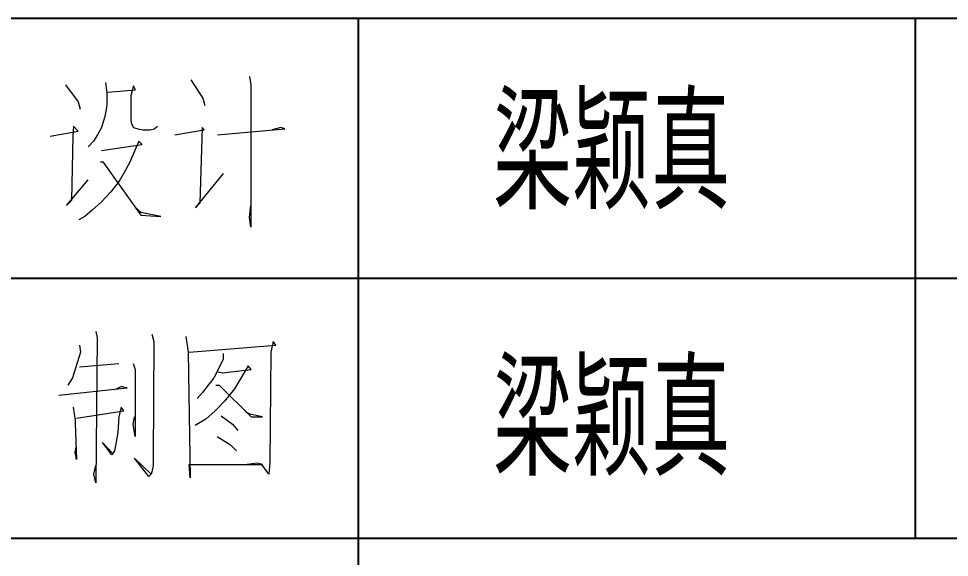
# Model space of a CAD drawing. Header units: millimetres. Extents: x 172649 to 472543, y 238332 to 449264.
# Drawn here: x 288150 to 289403, y 239519 to 240244 of the extents above; entities that cross this region are included whole.
import ezdxf

# ---------------------------------------------------------------- set-up
doc = ezdxf.new("R2010")
doc.units = ezdxf.units.MM
doc.header["$LTSCALE"] = 1000
doc.layers.add('PUB_TEXT', color=7, linetype='Continuous')
doc.styles.add('HZ', font='geditxt.shx', dxfattribs={"width": 0.75, "bigfont": 'hzfs_1.shx'})
doc.styles.get("Standard").update_dxf_attribs({"font": 'txt', "bigfont": 'gbcbig.shx'})

msp = doc.modelspace()

# ---------------------------------------------------------------- linework, layer by layer
at = {"color": 2}
for p, q in [((294857.7, 240244.4), (285857.7, 240244.4)), ((288607.7, 238844.4), (288607.7, 240244.4)), ((289357.7, 239544.4), (289357.7, 240244.4)), ((290357.7, 239894.4), (285857.7, 239894.4)), ((294857.7, 239544.4), (286357.7, 239544.4))]:
    msp.add_line(p, q, dxfattribs=at)
at = {"color": 7, "lineweight": 0}
for points in [[(288381.6, 240162), (288392.6, 240145.5), (288398.1, 240137.3), (288400.8, 240127.5)], [(288460.8, 240166.7), (288462.4, 240155.3), (288462.4, 239963.6), (288460.8, 239976.5), (288462.4, 239993)], [(288213, 240155.3), (288229.9, 240132.2), (288232.6, 240122.4)], [(288267.1, 240158.5), (288268.7, 240143.9), (288268.7, 240127.5), (288265.9, 240112.6), (288261.6, 240097.7), (288256.1, 240087.9), (288250.6, 240079.6), (288243.6, 240071.8)], [(288270.2, 240145.5), (288307.5, 240148.7), (288304.7, 240153.7), (288300.8, 240140.4), (288300.8, 240129), (288300.8, 240119.2), (288300.8, 240107.9), (288302, 240102.8), (288304.7, 240097.7), (288310.6, 240096.1), (288317.3, 240094.5), (288327.1, 240094.5), (288332.6, 240096.1), (288336.9, 240099.6)], [(288192.2, 240086.3), (288229.9, 240093), (288224, 240099.6), (288222.8, 240086.3), (288221.2, 239999.7), (288214.2, 239993), (288243.6, 240027.5)], [(288360.4, 240087.9), (288399.6, 240094.5), (288396.9, 240097.7), (288394.1, 239996.1), (288388.3, 239989.5), (288425.9, 240035.7)], [(288417.7, 240087.9), (288508.2, 240096.1), (288502.8, 240097.7), (288491.4, 240094.5)], [(288261.6, 240066.7), (288316.1, 240074.9), (288311.8, 240079.6), (288306.3, 240066.7), (288299.3, 240050.2), (288292.2, 240037.3), (288285.5, 240025.5), (288274.2, 240011), (288261.6, 239997.7), (288249.1, 239986.3), (288239.3, 239978.1), (288231, 239973.4)], [(288260.4, 240051.8), (288263.2, 240051.8), (288314.5, 239979.7), (288341.2, 239978.1), (288314.5, 239983.2), (288307.5, 239989.5)], [(288254.1, 239822.9), (288255.7, 239814.7), (288254.1, 239619.4), (288251.3, 239630.8), (288254.1, 239642.6)], [(288329.4, 239819.4), (288332.1, 239809.6), (288330.9, 239652.4), (288330.9, 239642.6), (288329.4, 239634.3), (288328.2, 239630.8), (288325.1, 239627.7), (288305.8, 239652.4), (288328.2, 239630.8)], [(288375.2, 239816.3), (288378, 239795.1), (288381.1, 239626.1), (288379.6, 239644.2), (288478.4, 239644.2), (288471.3, 239645.7), (288457.6, 239644.2)], [(288379.6, 239795.1), (288496.4, 239804.9), (288492.5, 239809.6), (288489.7, 239795.1), (288488.2, 239647.3), (288487, 239630.8), (288477.2, 239644.2)], [(288232.1, 239804.9), (288233.3, 239795.1), (288222.3, 239760.6), (288216.4, 239750.8)], [(288425.4, 239793.5), (288425.4, 239785.3), (288412.9, 239760.6), (288397.6, 239741), (288390.5, 239732.8)], [(288232.1, 239775.5), (288284.7, 239780.2)], [(288304.3, 239780.2), (288307, 239772), (288307, 239681.8), (288304.3, 239698.3), (288305.8, 239708.1)], [(288418.4, 239768.8), (288424.3, 239767.3), (288463.1, 239772), (288458.8, 239777.1), (288440.7, 239745.7), (288427, 239729.2), (288414.5, 239716.3), (288401.9, 239704.9), (288387.8, 239696.7)], [(288203.9, 239737.5), (288296, 239747.3), (288294.5, 239747.3), (288289, 239749.2), (288281.9, 239745.7)], [(288415.6, 239750.8), (288419.9, 239750.8), (288463.1, 239708.1), (288478.4, 239708.1), (288463.1, 239711.2), (288456, 239714.7)], [(288223.5, 239721.4), (288226.2, 239703.4), (288226.2, 239699.8), (288227.8, 239650.8), (288226.2, 239660.6), (288227.8, 239668.9)], [(288227.8, 239706.5), (288291.7, 239716.3), (288287.8, 239721.4), (288284.7, 239708.1), (288283.5, 239686.9), (288280.8, 239672), (288279.2, 239662.2), (288275.3, 239657.1), (288262.7, 239673.6), (288276.4, 239659.1)], [(288422.7, 239709.6), (288438, 239698.3), (288445, 239690)], [(288417.2, 239681.8), (288435.2, 239670.4), (288443.5, 239662.2)]]:
    msp.add_lwpolyline(points, dxfattribs=at)

# ---------------------------------------------------------------- texts
msp.add_text('334455', height=0.005).set_placement((288462.4, 240091.9))
at = {"layer": 'PUB_TEXT', "style": 'HZ', "width": 0.7}
for p in [(288788.7, 239987.7), (288788.7, 239628.9)]:
    msp.add_text('梁颖真', height=152.13, dxfattribs=at).set_placement(p)

doc.saveas('drawing.dxf')
